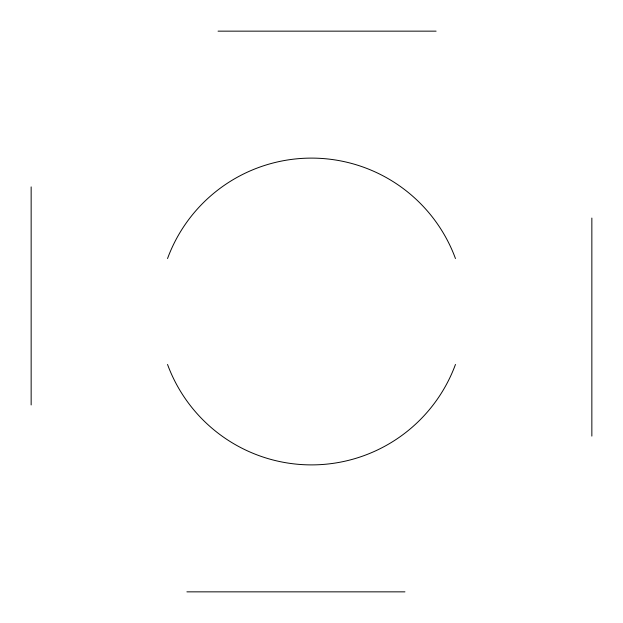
<?xml version="1.0" encoding="UTF-8"?>
<svg xmlns="http://www.w3.org/2000/svg" width="623" height="623" viewBox="0 0 623 623"><rect width="100%" height="100%" fill="white"/><g stroke="black" fill="none" stroke-linecap="round" stroke-linejoin="round"><path stroke-width="0.93" d="M218.05 31.15L436.1 31.15M186.9 591.85L404.95 591.85M591.85 218.05L591.85 436.1M31.15 186.9L31.15 404.95M455.468 364.447A153.398 153.398 0 0 1 167.532 364.447M167.532 258.553A153.398 153.398 0 0 1 455.468 258.553"/></g></svg>
